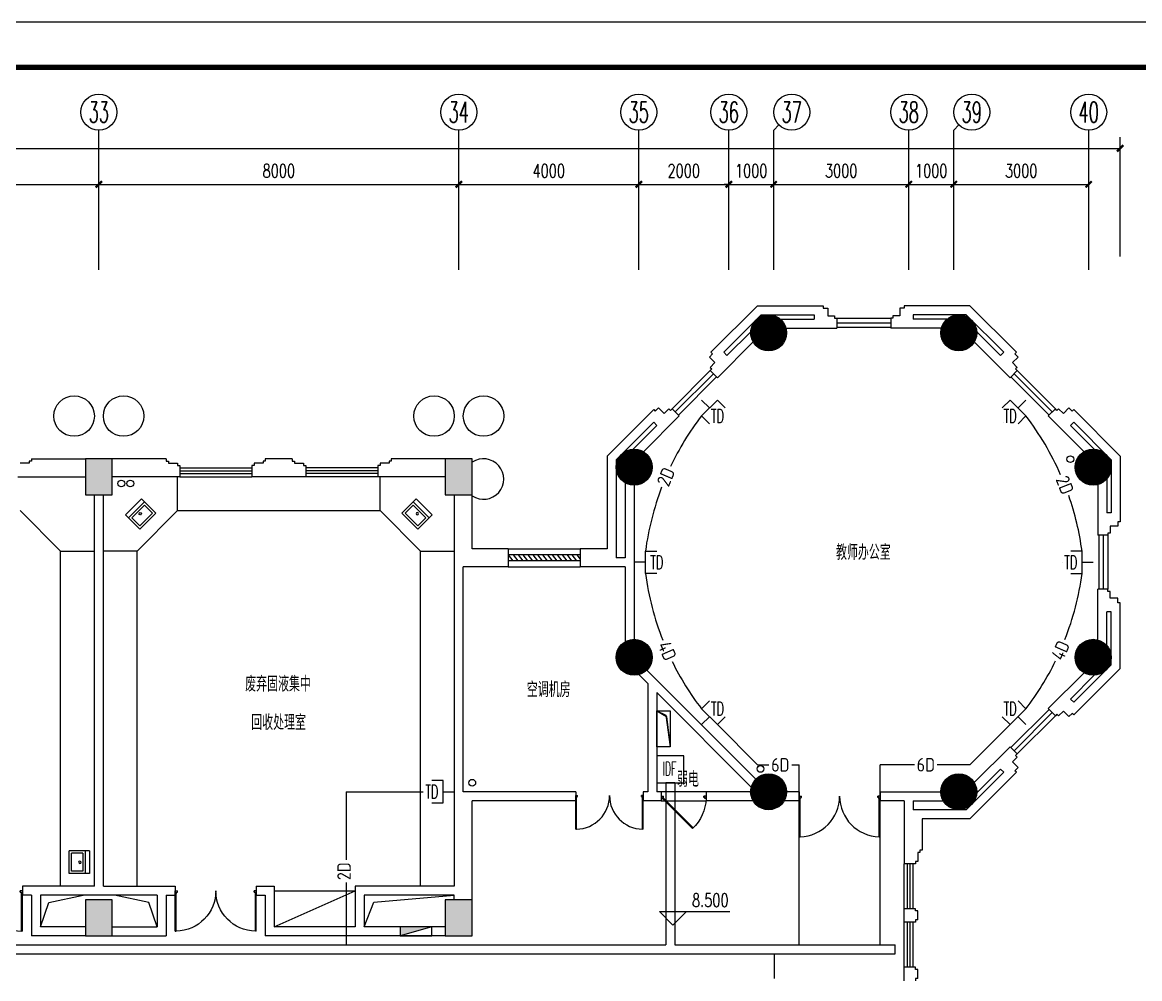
# Model space of a CAD drawing. Extents: x 190999 to 834799, y -200814 to 215286.
# Drawn here: x 618085 to 642918, y 50533 to 71786 of the extents above; entities that cross this region are included whole.
import ezdxf
from ezdxf.enums import TextEntityAlignment as Align

# ---------------------------------------------------------------- set-up
doc = ezdxf.new("R2010")
doc.units = 0
doc.header["$LTSCALE"] = 1000
doc.header["$MEASUREMENT"] = 0
for name, color, linetype in [('00-EQUIP', 3, 'Continuous'), ('00-SIG_TEXT', 7, 'Continuous'), ('00-WIRE-4', 6, 'Continuous'), ('A-墙线', 2, 'Continuous'), ('A-外包装修', 250, 'Continuous'), ('A-外窗', 145, 'Continuous'), ('A-家具', 250, 'Continuous'), ('A-门', 167, 'Continuous'), ('AXIS', 3, 'Continuous'), ('AXIS_TEXT', 7, 'Continuous'), ('COLUMN', 2, 'Continuous'), ('DIM_ELEV', 3, 'Continuous'), ('EQUIP_消火栓', 6, 'Continuous'), ('PUB_HATCH', 250, 'Continuous'), ('PUB_TEXT', 7, 'Continuous'), ('WALL', 4, 'Continuous'), ('WINDOW', 7, 'Continuous'), ('图框', 189, 'Continuous'), ('房间名称', 7, 'Continuous'), ('桥架', 1, 'Continuous'), ('洞口线', 177, 'Continuous'), ('电井开洞', 6, 'Continuous'), ('雨水管', 3, 'Continuous')]:
    doc.layers.add(name, color=color, linetype=linetype)
doc.styles.add('-GBCBIGGBENOR', font='GBENOR.shx', dxfattribs={"bigfont": 'GBCBIG.shx'})
doc.styles.add('_COMPLEX', font='COMPLEX.shx', dxfattribs={"width": 0.5})
doc.styles.add('_TCH_AXIS', font='COMPLEX', dxfattribs={"bigfont": 'GBCBIG'})
doc.styles.add('_TCH_DIM', font='SIMPLEX', dxfattribs={"bigfont": 'GBCBIG'})
doc.styles.add('COMPLEX', font='COMPLEX')
doc.styles.add('DIM_FONT', font='SIMPLEX', dxfattribs={"width": 0.7, "bigfont": 'GBCBIG'})
doc.styles.get("Standard").update_dxf_attribs({"font": 'simhei.ttf'})
doc.styles.add('zz-1', font='arial.ttf', dxfattribs={"width": 0.8})
doc.dimstyles.new('DIMN', dxfattribs={"dimtxt": 300, "dimasz": 100, "dimexe": 250, "dimexo": 300, "dimgap": 150, "dimtad": 1, "dimdec": 0, "dimzin": 0, "dimdsep": 46, "dimtxsty": 'DIM_FONT', "dimblk": 'ARCHTICK', "dimcen": 0.09, "dimclrt": 7, "dimazin": 2, "dimtfac": 1, "dimtdec": 0, "dimtix": 1, "dimtmove": 2, "dimatfit": 3, "dimfxl": 0, "dimtolj": 1, "dimtzin": 0, "dimarcsym": 0})

# ---------------------------------------------------------------- blocks, each defined once
blk = doc.blocks.new('TJAD_TK_A0')
at = {"layer": '图框'}
blk.add_line((2162, 399.3), (973, 399.3), dxfattribs=at)
at = {"layer": '图框', "const_width": 1.2}
blk.add_lwpolyline([(2152, -431.7), (2152, 389.3), (998, 389.3), (998, -431.7)], close=True, dxfattribs=at)
blk = doc.blocks.new('m1800')
at = {"layer": 'A-墙线'}
for p, q in [((-900, -100), (-900, 100)), ((900, -100), (900, 100))]:
    blk.add_line(p, q, dxfattribs=at)
at = {"layer": 'A-门'}
for p, q in [((-900, 900), (-900, 0)), ((-900, 900), (-880, 900)), ((-880, 900), (-880, 50)), ((880, 900), (880, 50)), ((900, 900), (880, 900)), ((900, 900), (900, 0)), ((-900, 50), (-870, 50)), ((-900, 0), (-850, 0)), ((-870, 50), (-870, 30)), ((-870, 30), (-850, 30)), ((-850, 30), (-850, 0)), ((850, 30), (850, 0)), ((870, 30), (850, 30)), ((900, 0), (850, 0)), ((870, 50), (870, 30)), ((900, 50), (870, 50))]:
    blk.add_line(p, q, dxfattribs=at)
for centre, start, end in [((-900, 0), 0, 88.7267), ((900, 0), 91.2733, 180)]:
    blk.add_arc(centre, 900, start, end, dxfattribs=at)
blk = doc.blocks.new('$TwtSys$00000434')
for p, q in [((-0.5, 0.5), (-0.5, -0.5)), ((-0.5, -0.5), (0.5, 0.5)), ((0.5, 0.5), (-0.5, 0.5)), ((0.5, -0.5), (0.5, 0.5)), ((-0.5, -0.5), (0.5, -0.5))]:
    blk.add_line(p, q)
blk.add_solid([(0.5, -0.5), (0.5, 0.5), (-0.5, -0.5)])
blk = doc.blocks.new('bfm01')
at = {"layer": 'A-墙线'}
for p, q in [((-200, 0), (0, 0)), ((-200, -1000), (0, -1000))]:
    blk.add_line(p, q, dxfattribs=at)
at = {"layer": 'A-门'}
for p, q in [((-200, -1000), (-200, 0)), ((-100, 0), (-100, -50)), ((-70, -50), (-100, -50)), ((-50, -30), (-70, -30)), ((-70, -30), (-70, -50)), ((-64, -44), (-50, -30)), ((-64, -44), (603, -711)), ((-50, 0), (-50, -30)), ((-50, -30), (617, -697)), ((0, 0), (0, -1000)), ((-70, -950), (-100, -950)), ((-100, -1000), (-100, -950)), ((-70, -970), (-70, -950)), ((-50, -970), (-70, -970)), ((-50, -1000), (-50, -970)), ((-50, -1000), (-100, -1000))]:
    blk.add_line(p, q, dxfattribs=at)
blk.add_arc((-100, 0), 1000, 272.866, 315.8103, dxfattribs=at)
blk = doc.blocks.new('$WINLIB2D$00000039')
at = {"color": 0}
for p, q in [((0.5, 0.5), (-0.5, 0.5)), ((-0.5, 0.167), (0.5, 0.167)), ((-0.384, -0.167), (-0.448, 0.167)), ((-0.316, -0.167), (-0.38, 0.167)), ((-0.248, -0.167), (-0.312, 0.167)), ((-0.18, -0.167), (-0.244, 0.167)), ((-0.112, -0.167), (-0.176, 0.167)), ((-0.044, -0.167), (-0.108, 0.167)), ((0.024, -0.167), (-0.04, 0.167)), ((0.092, -0.167), (0.028, 0.167)), ((0.16, -0.167), (0.096, 0.167)), ((0.228, -0.167), (0.164, 0.167)), ((0.296, -0.167), (0.232, 0.167)), ((0.364, -0.167), (0.3, 0.167)), ((0.432, -0.167), (0.368, 0.167)), ((0.5, -0.167), (0.436, 0.167)), ((-0.452, -0.167), (-0.5, 0.084)), ((-0.5, -0.167), (0.5, -0.167)), ((0.5, -0.5), (-0.5, -0.5))]:
    blk.add_line(p, q, dxfattribs=at)
blk = doc.blocks.new('_ArchTick')
at = {"const_width": 0.5}
blk.add_lwpolyline([(-0.7, -0.7), (0.7, 0.7)], dxfattribs=at)
blk = doc.blocks.new('*D1125')
at = {"layer": 'AXIS', "color": 0, "lineweight": -2}
for p, q in [((638785, 66586), (638785, 68436)), ((641785, 66586), (641785, 68436)), ((638785, 68186), (641785, 68186))]:
    blk.add_line(p, q, dxfattribs=at)
at = {"layer": 'Defpoints', "color": 0}
for p in [(641785, 68186), (638785, 66286), (641785, 66286)]:
    blk.add_point(p, dxfattribs=at)
at = {"layer": 'AXIS', "color": 0, "lineweight": -2, "xscale": 100, "yscale": 100, "zscale": 100, "rotation": 180}
blk.add_blockref('_ArchTick', (638785, 68186), dxfattribs=at)
at = {"layer": 'AXIS', "color": 0, "lineweight": -2, "xscale": 100, "yscale": 100, "zscale": 100}
blk.add_blockref('_ArchTick', (641785, 68186), dxfattribs=at)
at = {"layer": 'AXIS', "color": 7, "insert": (640285, 68486), "char_height": 300, "attachment_point": 5, "style": 'DIM_FONT'}
blk.add_mtext('\\A1;3000', dxfattribs=at)
blk = doc.blocks.new('*D1126')
at = {"layer": 'AXIS', "color": 0, "lineweight": -2}
for p, q in [((637785, 66586), (637785, 68436)), ((638785, 66586), (638785, 68436)), ((637785, 68186), (638785, 68186))]:
    blk.add_line(p, q, dxfattribs=at)
at = {"layer": 'Defpoints', "color": 0}
for p in [(638785, 68186), (637785, 66286), (638785, 66286)]:
    blk.add_point(p, dxfattribs=at)
at = {"layer": 'AXIS', "color": 0, "lineweight": -2, "xscale": 100, "yscale": 100, "zscale": 100, "rotation": 180}
blk.add_blockref('_ArchTick', (637785, 68186), dxfattribs=at)
at = {"layer": 'AXIS', "color": 0, "lineweight": -2, "xscale": 100, "yscale": 100, "zscale": 100}
blk.add_blockref('_ArchTick', (638785, 68186), dxfattribs=at)
at = {"layer": 'AXIS', "color": 7, "insert": (638285, 68486), "char_height": 300, "attachment_point": 5, "style": 'DIM_FONT'}
blk.add_mtext('\\A1;1000', dxfattribs=at)
blk = doc.blocks.new('*D1127')
at = {"layer": 'AXIS', "color": 0, "lineweight": -2}
for p, q in [((634784, 66586), (634784, 68436)), ((637785, 66586), (637785, 68436)), ((634784, 68186), (637785, 68186))]:
    blk.add_line(p, q, dxfattribs=at)
at = {"layer": 'Defpoints', "color": 0}
for p in [(637785, 68186), (634784, 66286), (637785, 66286)]:
    blk.add_point(p, dxfattribs=at)
at = {"layer": 'AXIS', "color": 0, "lineweight": -2, "xscale": 100, "yscale": 100, "zscale": 100, "rotation": 180}
blk.add_blockref('_ArchTick', (634784, 68186), dxfattribs=at)
at = {"layer": 'AXIS', "color": 0, "lineweight": -2, "xscale": 100, "yscale": 100, "zscale": 100}
blk.add_blockref('_ArchTick', (637785, 68186), dxfattribs=at)
at = {"layer": 'AXIS', "color": 7, "insert": (636284, 68486), "char_height": 300, "attachment_point": 5, "style": 'DIM_FONT'}
blk.add_mtext('\\A1;3000', dxfattribs=at)
blk = doc.blocks.new('*D1128')
at = {"layer": 'AXIS', "color": 0, "lineweight": -2}
for p, q in [((633785, 66586), (633785, 68436)), ((634784, 66586), (634784, 68436)), ((633785, 68186), (633685, 68186)), ((633785, 68186), (634784, 68186)), ((634784, 68186), (634884, 68186))]:
    blk.add_line(p, q, dxfattribs=at)
at = {"layer": 'Defpoints', "color": 0}
for p in [(634784, 68186), (633785, 66286), (634784, 66286)]:
    blk.add_point(p, dxfattribs=at)
at = {"layer": 'AXIS', "color": 0, "lineweight": -2, "xscale": 100, "yscale": 100, "zscale": 100}
blk.add_blockref('_ArchTick', (633785, 68186), dxfattribs=at)
at = {"layer": 'AXIS', "color": 0, "lineweight": -2, "xscale": 100, "yscale": 100, "zscale": 100, "rotation": 180}
blk.add_blockref('_ArchTick', (634784, 68186), dxfattribs=at)
at = {"layer": 'AXIS', "color": 7, "insert": (634284, 68486), "char_height": 300, "attachment_point": 5, "style": 'DIM_FONT'}
blk.add_mtext('\\A1;1000', dxfattribs=at)
blk = doc.blocks.new('*D1129')
at = {"layer": 'AXIS', "color": 0, "lineweight": -2}
for p, q in [((631785, 66586), (631785, 68436)), ((633785, 66586), (633785, 68436)), ((631785, 68186), (633785, 68186))]:
    blk.add_line(p, q, dxfattribs=at)
at = {"layer": 'Defpoints', "color": 0}
for p in [(633785, 68186), (631785, 66286), (633785, 66286)]:
    blk.add_point(p, dxfattribs=at)
at = {"layer": 'AXIS', "color": 0, "lineweight": -2, "xscale": 100, "yscale": 100, "zscale": 100, "rotation": 180}
blk.add_blockref('_ArchTick', (631785, 68186), dxfattribs=at)
at = {"layer": 'AXIS', "color": 0, "lineweight": -2, "xscale": 100, "yscale": 100, "zscale": 100}
blk.add_blockref('_ArchTick', (633785, 68186), dxfattribs=at)
at = {"layer": 'AXIS', "color": 7, "insert": (632785, 68486), "char_height": 300, "attachment_point": 5, "style": 'DIM_FONT'}
blk.add_mtext('\\A1;2000', dxfattribs=at)
blk = doc.blocks.new('*D1130')
at = {"layer": 'AXIS', "color": 0, "lineweight": -2}
for p, q in [((627785, 66586), (627785, 68436)), ((631785, 66586), (631785, 68436)), ((627785, 68186), (631785, 68186))]:
    blk.add_line(p, q, dxfattribs=at)
at = {"layer": 'Defpoints', "color": 0}
for p in [(631785, 68186), (627785, 66286), (631785, 66286)]:
    blk.add_point(p, dxfattribs=at)
at = {"layer": 'AXIS', "color": 0, "lineweight": -2, "xscale": 100, "yscale": 100, "zscale": 100, "rotation": 180}
blk.add_blockref('_ArchTick', (627785, 68186), dxfattribs=at)
at = {"layer": 'AXIS', "color": 0, "lineweight": -2, "xscale": 100, "yscale": 100, "zscale": 100}
blk.add_blockref('_ArchTick', (631785, 68186), dxfattribs=at)
at = {"layer": 'AXIS', "color": 7, "insert": (629785, 68486), "char_height": 300, "attachment_point": 5, "style": 'DIM_FONT'}
blk.add_mtext('\\A1;4000', dxfattribs=at)
blk = doc.blocks.new('*D1131')
at = {"layer": 'AXIS', "color": 0, "lineweight": -2}
for p, q in [((619785, 66586), (619785, 68436)), ((627785, 66586), (627785, 68436)), ((619785, 68186), (627785, 68186))]:
    blk.add_line(p, q, dxfattribs=at)
at = {"layer": 'Defpoints', "color": 0}
for p in [(627785, 68186), (619785, 66286), (627785, 66286)]:
    blk.add_point(p, dxfattribs=at)
at = {"layer": 'AXIS', "color": 0, "lineweight": -2, "xscale": 100, "yscale": 100, "zscale": 100, "rotation": 180}
blk.add_blockref('_ArchTick', (619785, 68186), dxfattribs=at)
at = {"layer": 'AXIS', "color": 0, "lineweight": -2, "xscale": 100, "yscale": 100, "zscale": 100}
blk.add_blockref('_ArchTick', (627785, 68186), dxfattribs=at)
at = {"layer": 'AXIS', "color": 7, "insert": (623785, 68486), "char_height": 300, "attachment_point": 5, "style": 'DIM_FONT'}
blk.add_mtext('\\A1;8000', dxfattribs=at)
blk = doc.blocks.new('*D1132')
at = {"layer": 'AXIS', "color": 0, "lineweight": -2}
for p, q in [((611785, 66586), (611785, 68436)), ((619785, 66586), (619785, 68436)), ((611785, 68186), (619785, 68186))]:
    blk.add_line(p, q, dxfattribs=at)
at = {"layer": 'Defpoints', "color": 0}
for p in [(619785, 68186), (611785, 66286), (619785, 66286)]:
    blk.add_point(p, dxfattribs=at)
at = {"layer": 'AXIS', "color": 0, "lineweight": -2, "xscale": 100, "yscale": 100, "zscale": 100, "rotation": 180}
blk.add_blockref('_ArchTick', (611785, 68186), dxfattribs=at)
at = {"layer": 'AXIS', "color": 0, "lineweight": -2, "xscale": 100, "yscale": 100, "zscale": 100}
blk.add_blockref('_ArchTick', (619785, 68186), dxfattribs=at)
at = {"layer": 'AXIS', "color": 7, "insert": (615785, 68486), "char_height": 300, "attachment_point": 5, "style": 'DIM_FONT'}
blk.add_mtext('\\A1;8000', dxfattribs=at)
blk = doc.blocks.new('*D1140')
at = {"layer": 'AXIS', "color": 0, "lineweight": -2}
for p, q in [((565235, 66586), (565235, 69236)), ((642484, 66586), (642484, 69236)), ((565235, 68986), (642484, 68986))]:
    blk.add_line(p, q, dxfattribs=at)
at = {"layer": 'Defpoints', "color": 0}
for p in [(642484, 68986), (565235, 66286), (642484, 66286)]:
    blk.add_point(p, dxfattribs=at)
at = {"layer": 'AXIS', "color": 0, "lineweight": -2, "xscale": 100, "yscale": 100, "zscale": 100, "rotation": 180}
blk.add_blockref('_ArchTick', (565235, 68986), dxfattribs=at)
at = {"layer": 'AXIS', "color": 0, "lineweight": -2, "xscale": 100, "yscale": 100, "zscale": 100}
blk.add_blockref('_ArchTick', (642484, 68986), dxfattribs=at)
at = {"layer": 'AXIS', "color": 7, "insert": (603859, 69286), "char_height": 300, "attachment_point": 5, "style": 'DIM_FONT'}
blk.add_mtext('\\A1;77250', dxfattribs=at)
blk = doc.blocks.new('_YZH')
blk.add_circle((0, 0), 0.5)
at = {"layer": 'PUB_HATCH', "const_width": 0.5}
blk.add_lwpolyline([(-0.25, 0, 1), (0.25, 0, 1)], format="xyb", close=True, dxfattribs=at)
blk = doc.blocks.new('_AXISO')
blk.add_circle((0, 0), 0.5)
at = {"layer": 'AXIS_TEXT', "style": 'COMPLEX', "width": 1.041667}
blk.add_attdef('A', text='', height=0.56, dxfattribs=at).set_placement((-0.25, -0.28), (0.25, -0.28), align=Align.FIT)
blk = doc.blocks.new('$plan$00001609')
at = {"linetype": 'Continuous'}
for p, q in [((0, -251), (0, 251)), ((0, 251), (450, 251)), ((93, -251), (93, 251)), ((450, 251), (450, -251)), ((146, -199), (146, 199)), ((146, 199), (397, 199)), ((397, 199), (397, -199)), ((146, -199), (397, -199)), ((0, -251), (450, -251))]:
    blk.add_line(p, q, dxfattribs=at)
blk.add_line((238, 2), (238, 0))
blk.add_arc((212, 0), 26, 4.716, 0, dxfattribs=at)
at = {"style": 'zz-1'}
for tag in ['YSIZE', 'XSIZE']:
    blk.add_attdef(tag, (0, 0), '', height=0.5, dxfattribs=at)
blk = doc.blocks.new('_LINKPT1')
at = {"color": 0}
blk.add_line((0, 0), (0, 0), dxfattribs=at)
blk = doc.blocks.new('IO37IMB6')
for p, q in [((-0.5, 0.499), (-0.5, 0.999)), ((0.5, 0.999), (0.5, 0.499)), ((0.5, 0.499), (-0.5, 0.499)), ((0, 0.5), (0, 0))]:
    blk.add_line(p, q)
at = {"xscale": 0.002, "yscale": 0.002, "zscale": 0.002}
for p in [(0, 1.384), (-0.5, 0.499), (0.5, 0.499), (0, 0)]:
    blk.add_blockref('_LINKPT1', p, dxfattribs=at)
at = {"style": '_COMPLEX', "width": 0.6, "flags": 8}
blk.add_attdef('$TEXT$', text='', height=0.6, dxfattribs=at).set_placement((0, 1), align=Align.MIDDLE_CENTER)
at = {"flags": 9}
blk.add_attdef('A', (0, 0), '', height=0.00002, dxfattribs=at)
blk = doc.blocks.new('A$C6FA94C0C')
at = {"layer": '00-EQUIP', "color": 1}
for p, q in [((300, 800), (80, 672)), ((80, 672), (0, 0))]:
    blk.add_line(p, q, dxfattribs=at)
blk.add_lwpolyline([(0, 0), (300, 0), (300, 800), (0, 800)], close=True, dxfattribs=at)

msp = doc.modelspace()

# ---------------------------------------------------------------- hatches: boundary and pattern name
at = {"layer": 'PUB_HATCH'}
for points in [[(619484.6, 61286.5), (620084.6, 61286.5), (620084.6, 62086.5), (619484.6, 62086.5)], [(627484.6, 61286.5), (628084.6, 61286.5), (628084.6, 62086.5), (627484.6, 62086.5)], [(619484.6, 51486.5), (620084.6, 51486.5), (620084.6, 52286.5), (619484.6, 52286.5)], [(627484.6, 51486.5), (628084.6, 51486.5), (628084.6, 52286.5), (627484.6, 52286.5)]]:
    msp.add_hatch(color=256, dxfattribs=at).paths.add_polyline_path(points)

# ---------------------------------------------------------------- linework, layer by layer
at = {"layer": '00-EQUIP'}
msp.add_lwpolyline([(632784.6, 55486.4), (632184.6, 55486.4), (632184.6, 54886.4), (632784.6, 54886.4)], close=True, dxfattribs=at)
at = {"layer": '00-WIRE-4'}
for p, q in [((634425.3, 55283.8), (633531.5, 56177.5)), ((639146.7, 55286.5), (640037.6, 56177.5)), ((634425.3, 55283.8), (634677.4, 55283.8)), ((635186.6, 55283.8), (635349, 55283.8)), ((635349, 51286.5), (635349, 55283.8)), ((637149, 51286.5), (637149, 55286.5)), ((637911, 55286.5), (637149, 55286.5)), ((639146.7, 55286.5), (638420.2, 55286.5)), ((625284.6, 54686.5), (625284.6, 53170.6)), ((625284.6, 54686.5), (626992.7, 54686.5)), ((625284.6, 52670), (625284.6, 51286.5)), ((634803.6, 50532.5), (634803.6, 51086.5))]:
    msp.add_line(p, q, dxfattribs=at)
for centre, start, end in [((638213, 59192.6), 142.61919, 154.56664), ((635356.2, 59192.6), 23.63982, 37.38081), ((638213, 59192.6), 159.09077, 172.35795), ((635356.2, 59192.6), 7.64205, 19.11569), ((638213, 60377.9), 187.64205, 201.49265), ((635356.2, 60377.9), 338.62448, 352.35795), ((638213, 60377.9), 206.18517, 217.38081), ((635356.2, 60377.9), 322.61919, 333.93196)]:
    msp.add_arc(centre, 6336.4, start, end, dxfattribs=at)
at = {"layer": 'A-墙线'}
for p, q in [((634423.3, 65486.5), (633390.2, 64453.4)), ((634423.3, 65486.5), (635884.4, 65486.5)), ((635884.4, 65486.5), (635884.4, 65436.5)), ((635884.4, 65436.5), (635984.4, 65436.5)), ((635984.4, 65436.5), (635984.4, 65261.5)), ((637684.4, 65436.5), (637584.4, 65436.5)), ((637584.4, 65436.5), (637584.4, 65261.5)), ((639145.4, 65486.5), (637684.4, 65486.5)), ((637684.4, 65486.5), (637684.4, 65436.5)), ((639145.4, 65486.5), (640178.5, 64453.4)), ((634506.2, 65286.5), (633673.1, 64453.4)), ((634506.2, 65286.5), (635684.4, 65286.5)), ((634936.4, 65186.5), (635684.4, 65186.5)), ((635684.4, 65286.5), (635684.4, 65186.5)), ((635984.4, 65261.5), (636134.4, 65261.5)), ((636134.4, 65261.5), (636134.4, 65211.5)), ((636134.4, 65211.5), (636184.4, 65211.5)), ((636184.4, 65211.5), (636184.4, 64986.5)), ((637434.4, 65211.5), (637384.4, 65211.5)), ((637384.4, 65211.5), (637384.4, 64986.5)), ((637584.4, 65261.5), (637434.4, 65261.5)), ((637434.4, 65261.5), (637434.4, 65211.5)), ((639062.5, 65286.5), (637884.4, 65286.5)), ((637884.4, 65286.5), (637884.4, 65186.5)), ((638632.3, 65186.5), (637884.4, 65186.5)), ((639062.5, 65286.5), (639895.6, 64453.4)), ((634272.7, 64911.5), (633743.8, 64382.7)), ((635059.2, 64986.5), (636184.4, 64986.5)), ((638509.5, 64986.5), (637384.4, 64986.5)), ((639296.1, 64911.5), (639824.9, 64382.7)), ((634327.3, 64683.3), (633531.7, 63887.7)), ((639241.4, 64683.3), (640037, 63887.7)), ((633425.6, 64418), (633354.9, 64347.3)), ((633354.9, 64347.3), (633478.6, 64223.6)), ((633390.2, 64453.4), (633425.6, 64418)), ((633673.1, 64453.4), (633743.8, 64382.7)), ((639895.6, 64453.4), (639824.9, 64382.7)), ((640213.8, 64347.3), (640090.1, 64223.6)), ((640178.5, 64453.4), (640143.1, 64418)), ((640143.1, 64418), (640213.8, 64347.3)), ((633478.6, 64223.6), (633372.6, 64117.5)), ((633372.6, 64117.5), (633407.9, 64082.2)), ((633407.9, 64082.2), (633372.6, 64046.8)), ((640090.1, 64223.6), (640196.1, 64117.5)), ((640196.1, 64117.5), (640160.8, 64082.2)), ((640160.8, 64082.2), (640196.1, 64046.8)), ((633372.6, 64046.8), (633531.7, 63887.7)), ((640196.1, 64046.8), (640037, 63887.7)), ((631084.4, 62147.5), (632117.5, 63180.6)), ((632117.5, 63180.6), (632152.8, 63145.2)), ((632152.8, 63145.2), (632223.5, 63215.9)), ((632223.5, 63215.9), (632347.3, 63092.2)), ((632347.3, 63092.2), (632453.3, 63198.3)), ((632453.3, 63198.3), (632488.7, 63162.9)), ((632488.7, 63162.9), (632524, 63198.3)), ((632524, 63198.3), (632683.1, 63039.2)), ((641044.7, 63198.3), (640885.6, 63039.2)), ((641080, 63162.9), (641044.7, 63198.3)), ((641115.4, 63198.3), (641080, 63162.9)), ((641221.5, 63092.2), (641115.4, 63198.3)), ((641345.2, 63215.9), (641221.5, 63092.2)), ((641415.9, 63145.2), (641345.2, 63215.9)), ((641451.3, 63180.6), (641415.9, 63145.2)), ((642484.4, 62147.5), (641451.3, 63180.6)), ((631284.4, 62064.7), (632117.5, 62897.8)), ((631887.5, 62243.5), (632683.1, 63039.2)), ((632117.5, 62897.8), (632188.2, 62827)), ((641681.2, 62243.5), (640885.6, 63039.2)), ((641451.3, 62897.8), (641380.6, 62827)), ((642284.4, 62064.7), (641451.3, 62897.8)), ((631659.3, 62298.2), (632188.2, 62827)), ((641909.4, 62298.2), (641380.6, 62827)), ((618284.6, 62086.5), (619484.6, 62086.5)), ((618284.6, 62086.5), (618284.6, 62036.5)), ((621284.6, 62086.5), (620084.6, 62086.5)), ((621284.6, 62086.5), (621284.6, 62036.5)), ((624084.6, 62086.5), (623484.6, 62086.5)), ((623484.6, 62086.5), (623484.6, 62036.5)), ((624084.6, 62086.5), (624084.6, 62036.5)), ((627484.6, 62086.5), (626284.6, 62086.5)), ((626284.6, 62086.5), (626284.6, 62036.5)), ((631084.4, 62147.5), (631084.4, 60086.5)), ((642484.4, 62147.5), (642484.4, 60686.5)), ((618234.6, 61986.5), (618034.6, 61986.5)), ((618234.6, 62036.5), (618234.6, 61986.5)), ((618284.6, 62036.5), (618234.6, 62036.5)), ((621284.6, 62036.5), (621334.6, 62036.5)), ((621334.6, 62036.5), (621334.6, 61986.5)), ((621334.6, 61986.5), (621534.6, 61986.5)), ((621534.6, 61986.5), (621534.6, 61936.5)), ((621534.6, 61936.5), (621584.6, 61936.5)), ((621584.6, 61936.5), (621584.6, 61686.5)), ((623234.6, 61936.5), (623184.6, 61936.5)), ((623184.6, 61936.5), (623184.6, 61686.5)), ((623234.6, 61986.5), (623234.6, 61936.5)), ((623434.6, 61986.5), (623234.6, 61986.5)), ((623434.6, 62036.5), (623434.6, 61986.5)), ((623484.6, 62036.5), (623434.6, 62036.5)), ((624084.6, 62036.5), (624134.6, 62036.5)), ((624134.6, 62036.5), (624134.6, 61986.5)), ((624134.6, 61986.5), (624334.6, 61986.5)), ((624334.6, 61986.5), (624334.6, 61936.5)), ((624334.6, 61936.5), (624384.6, 61936.5)), ((624384.6, 61936.5), (624384.6, 61686.5)), ((626034.6, 61936.5), (625984.6, 61936.5)), ((625984.6, 61936.5), (625984.6, 61686.5)), ((626034.6, 61986.5), (626034.6, 61936.5)), ((626234.6, 61986.5), (626034.6, 61986.5)), ((626234.6, 62036.5), (626234.6, 61986.5)), ((626284.6, 62036.5), (626234.6, 62036.5)), ((631284.4, 62064.7), (631284.4, 59886.5)), ((642284.4, 62064.7), (642284.4, 60886.5)), ((617984.6, 61686.5), (619484.6, 61686.5)), ((621584.6, 61686.5), (620084.6, 61686.5)), ((624384.6, 61686.5), (623184.6, 61686.5)), ((627484.6, 61686.5), (625984.6, 61686.5)), ((642184.4, 61634.4), (642184.4, 60886.5)), ((631484.4, 61552.6), (631484.4, 59886.5)), ((631684.4, 61499), (631684.4, 58074)), ((641984.4, 61511.7), (641984.4, 60386.5)), ((619684.6, 52586.5), (619684.6, 61286.5)), ((619884.6, 52586.5), (619884.6, 61286.5)), ((628084.6, 60086.5), (628084.6, 61286.5)), ((642284.4, 60886.5), (642184.4, 60886.5)), ((642484.4, 60686.5), (642434.4, 60686.5)), ((642434.4, 60686.5), (642434.4, 60586.5)), ((642209.4, 60386.5), (641984.4, 60386.5)), ((642259.4, 60436.5), (642209.4, 60436.5)), ((642209.4, 60436.5), (642209.4, 60386.5)), ((642434.4, 60586.5), (642259.4, 60586.5)), ((642259.4, 60586.5), (642259.4, 60436.5)), ((631484.4, 59886.5), (631284.4, 59886.5)), ((627884.6, 54686.5), (627884.6, 59686.5)), ((631484.4, 59686.5), (631484.4, 58020.4)), ((641984.4, 58061.3), (641984.4, 59186.5)), ((642209.4, 59186.5), (641984.4, 59186.5)), ((642209.4, 59136.5), (642209.4, 59186.5)), ((642259.4, 59136.5), (642209.4, 59136.5)), ((642259.4, 58986.5), (642259.4, 59136.5)), ((642434.4, 58986.5), (642259.4, 58986.5)), ((642434.4, 58886.5), (642434.4, 58986.5)), ((642484.4, 58886.5), (642434.4, 58886.5)), ((642484.4, 57425.5), (642484.4, 58886.5)), ((642184.4, 57938.6), (642184.4, 58686.5)), ((642284.4, 58686.5), (642184.4, 58686.5)), ((642284.4, 57508.3), (642284.4, 58686.5)), ((634389.2, 54969.4), (631966.8, 57391.7)), ((642284.4, 57508.3), (641451.3, 56675.2)), ((642484.4, 57425.5), (641451.3, 56392.4)), ((631984.6, 57091.2), (631784.6, 57291.2)), ((641681.2, 57329.4), (640885.6, 56533.8)), ((641909.4, 57274.8), (641380.6, 56745.9)), ((631984.6, 57091.2), (631984.6, 54686.5)), ((634285.6, 54790.1), (632184.6, 56891.2)), ((632184.6, 56891.2), (632184.6, 54686.5)), ((641451.3, 56675.2), (641380.6, 56745.9)), ((641044.7, 56374.7), (640885.6, 56533.8)), ((641080, 56410), (641044.7, 56374.7)), ((641115.4, 56374.7), (641080, 56410)), ((641221.5, 56480.8), (641115.4, 56374.7)), ((641345.2, 56357), (641221.5, 56480.8)), ((641415.9, 56427.7), (641345.2, 56357)), ((641451.3, 56392.4), (641415.9, 56427.7)), ((639241.4, 54889.6), (640037, 55685.3)), ((640196.1, 55526.2), (640037, 55685.3)), ((640090.1, 55349.4), (640196.1, 55455.5)), ((640160.8, 55490.8), (640196.1, 55526.2)), ((640196.1, 55455.5), (640160.8, 55490.8)), ((639296.1, 54661.4), (639824.9, 55190.3)), ((639895.6, 55119.6), (639824.9, 55190.3)), ((640213.8, 55225.6), (640090.1, 55349.4)), ((640143.1, 55154.9), (640213.8, 55225.6)), ((640178.5, 55119.6), (640143.1, 55154.9)), ((639062.5, 54286.5), (639895.6, 55119.6)), ((639145.4, 54086.5), (640178.5, 55119.6)), ((630384.6, 54686.5), (627884.6, 54686.5)), ((630384.6, 54686.5), (630384.6, 54486.5)), ((631984.6, 54686.5), (631884.6, 54686.5)), ((631884.6, 54686.5), (631884.6, 54486.5)), ((632284.6, 54686.5), (632184.6, 54686.5)), ((632284.6, 54686.5), (632284.6, 54486.5)), ((634272, 54686.5), (633284.6, 54686.5)), ((633284.6, 54686.5), (633284.6, 54486.5)), ((635349, 54686.5), (635072, 54686.5)), ((637149, 54686.5), (638497.1, 54686.5)), ((637149, 54686.5), (637149, 54486.5)), ((628084.6, 52286.5), (628084.6, 54486.5)), ((630384.6, 54486.5), (628084.6, 54486.5)), ((632284.6, 54486.5), (631884.6, 54486.5)), ((634325.6, 54486.5), (633284.6, 54486.5)), ((635349, 54486.5), (635018.4, 54486.5)), ((637684.6, 54486.5), (637149, 54486.5)), ((637684.6, 54486.5), (637684.6, 53086.5)), ((637884.6, 54486.5), (638550.4, 54486.5)), ((637884.6, 54486.5), (637884.6, 54286.5)), ((639062.5, 54286.5), (637884.6, 54286.5)), ((638084.6, 54086.5), (638084.6, 53386.5)), ((639145.4, 54086.5), (638084.6, 54086.5)), ((638034.6, 53336.5), (637984.6, 53336.5)), ((637984.6, 53336.5), (637984.6, 53136.5)), ((638084.6, 53386.5), (638034.6, 53386.5)), ((638034.6, 53386.5), (638034.6, 53336.5)), ((637934.6, 53086.5), (637684.6, 53086.5)), ((637934.6, 53136.5), (637934.6, 53086.5)), ((637984.6, 53136.5), (637934.6, 53136.5)), ((619684.6, 52586.5), (618084.6, 52586.5)), ((619884.6, 52586.5), (621484.6, 52586.5)), ((623284.6, 52586.5), (623684.6, 52586.5)), ((623684.6, 52586.5), (623684.6, 51686.5)), ((618284.6, 52386.5), (618084.6, 52386.5)), ((618284.6, 52386.5), (618284.6, 51486.5)), ((621084.6, 52386.5), (618484.6, 52386.5)), ((618484.6, 52386.5), (618484.6, 51686.5)), ((621084.6, 52386.5), (621084.6, 51686.5)), ((621284.6, 52386.5), (621484.6, 52386.5)), ((621284.6, 52386.5), (621284.6, 51486.5)), ((623284.6, 52386.5), (623484.6, 52386.5)), ((623484.6, 52386.5), (623484.6, 51486.5)), ((627684.6, 52286.5), (627684.6, 52386.5)), ((637684.6, 51786.5), (637684.6, 52086.5)), ((637934.6, 52086.5), (637684.6, 52086.5)), ((637934.6, 52036.5), (637934.6, 52086.5)), ((637984.6, 52036.5), (637934.6, 52036.5)), ((637984.6, 51836.5), (637984.6, 52036.5)), ((619484.6, 51686.5), (618484.6, 51686.5)), ((620084.6, 51686.5), (621084.6, 51686.5)), ((625484.6, 51686.5), (623684.6, 51686.5)), ((627484.6, 51686.5), (625684.6, 51686.5)), ((637934.6, 51786.5), (637684.6, 51786.5)), ((637934.6, 51836.5), (637934.6, 51786.5)), ((637984.6, 51836.5), (637934.6, 51836.5)), ((619484.6, 51486.5), (618284.6, 51486.5)), ((620084.6, 51486.5), (621284.6, 51486.5)), ((627484.6, 51486.5), (623484.6, 51486.5)), ((637684.6, 50486.5), (637684.6, 50786.5)), ((637934.6, 50786.5), (637684.6, 50786.5)), ((637934.6, 50736.5), (637934.6, 50786.5)), ((637984.6, 50736.5), (637934.6, 50736.5)), ((637984.6, 50536.5), (637984.6, 50736.5)), ((637934.6, 50536.5), (637934.6, 50486.5)), ((637984.6, 50536.5), (637934.6, 50536.5))]:
    msp.add_line(p, q, dxfattribs=at)
for points in [[(627684.6, 61286.5), (627684.6, 52586.5), (625484.6, 52586.5), (625484.6, 51686.5)], [(627684.6, 52386.5), (625684.6, 52386.5), (625684.6, 51686.5)]]:
    msp.add_lwpolyline(points, dxfattribs=at)
at = {"layer": 'A-外包装修'}
for centre in [(619234.6, 63036.5), (620334.6, 63036.5), (627234.6, 63036.5), (628334.6, 63036.5)]:
    msp.add_circle(centre, 450, dxfattribs=at)
msp.add_arc((628334.6, 61636.5), 450, 236.25101, 123.74899, dxfattribs=at)
at = {"layer": 'A-外窗'}
for p, q in [((636184.4, 65211.5), (637384.4, 65211.5)), ((636184.4, 65111.5), (637384.4, 65111.5)), ((636184.4, 65011.5), (637384.4, 65011.5)), ((632524, 63198.3), (633372.6, 64046.8)), ((632594.7, 63127.6), (633443.3, 63976.1)), ((632665.5, 63056.9), (633514, 63905.4)), ((640903.3, 63056.9), (640054.7, 63905.4)), ((640974, 63127.6), (640125.4, 63976.1)), ((641044.7, 63198.3), (640196.1, 64046.8)), ((621584.6, 61886.5), (623184.6, 61886.5)), ((625984.6, 61886.5), (624384.6, 61886.5)), ((621584.6, 61816.5), (623184.6, 61816.5)), ((621584.6, 61756.5), (623184.6, 61756.5)), ((621584.6, 61686.5), (623184.6, 61686.5)), ((625984.6, 61816.5), (624384.6, 61816.5)), ((625984.6, 61756.5), (624384.6, 61756.5)), ((625984.6, 61686.5), (624384.6, 61686.5)), ((642009.4, 60386.5), (642009.4, 59186.5)), ((642109.4, 60386.5), (642109.4, 59186.5)), ((642209.4, 60386.5), (642209.4, 59186.5)), ((640903.3, 56516.1), (640054.7, 55667.6)), ((640974, 56445.4), (640125.4, 55596.9)), ((641044.7, 56374.7), (640196.1, 55526.2)), ((637684.6, 52086.5), (637684.6, 53086.5)), ((637754.6, 52086.5), (637754.6, 53086.5)), ((637814.6, 52086.5), (637814.6, 53086.5)), ((637884.6, 52086.5), (637884.6, 53086.5)), ((637684.6, 50786.5), (637684.6, 51786.5)), ((637754.6, 50786.5), (637754.6, 51786.5)), ((637814.6, 50786.5), (637814.6, 51786.5)), ((637884.6, 50786.5), (637884.6, 51786.5))]:
    msp.add_line(p, q, dxfattribs=at)
at = {"layer": 'A-家具'}
for p, q in [((621534.6, 60936.5), (621534.6, 61686.5)), ((626034.6, 60936.5), (626034.6, 61686.5)), ((618034.6, 60936.5), (618934.6, 60036.5)), ((621534.6, 60936.5), (620634.6, 60036.5)), ((621534.6, 60936.5), (626034.6, 60936.5)), ((626034.6, 60936.5), (626934.6, 60036.5)), ((618934.6, 52586.5), (618934.6, 60036.5)), ((618934.6, 60036.5), (619684.6, 60036.5)), ((620634.6, 60036.5), (619884.6, 60036.5)), ((620634.6, 52586.5), (620634.6, 60036.5)), ((626934.6, 52586.5), (626934.6, 60036.5)), ((626934.6, 60036.5), (627684.6, 60036.5)), ((623684.6, 52486.5), (625484.6, 52486.5)), ((623684.6, 51686.5), (625484.6, 52486.5))]:
    msp.add_line(p, q, dxfattribs=at)
at = {"layer": 'AXIS'}
for p, q in [((619784.6, 66286.5), (619784.6, 69390.2)), ((627784.6, 66286.5), (627784.6, 69390.2)), ((631784.6, 66286.5), (631784.6, 69390.2)), ((633784.6, 66286.5), (633784.6, 69390.2)), ((634901.3, 69507.3), (634784.1, 69390.2)), ((634784.1, 66286.5), (634784.1, 69390.2)), ((637784.6, 66286.5), (637784.6, 69390.2)), ((638902.2, 69507.3), (638785, 69390.2)), ((638785, 66286.5), (638785, 69390.2)), ((641784.6, 66286.5), (641784.6, 69390.2))]:
    msp.add_line(p, q, dxfattribs=at)
at = {"layer": 'COLUMN'}
for p, q in [((620084.6, 62086.5), (619484.6, 62086.5)), ((619484.6, 62086.5), (619484.6, 61286.5)), ((620084.6, 61286.5), (620084.6, 62086.5)), ((628084.6, 62086.5), (627484.6, 62086.5)), ((627484.6, 62086.5), (627484.6, 61286.5)), ((628084.6, 61286.5), (628084.6, 62086.5)), ((619484.6, 61286.5), (620084.6, 61286.5)), ((627484.6, 61286.5), (628084.6, 61286.5)), ((620084.6, 52286.5), (619484.6, 52286.5)), ((619484.6, 52286.5), (619484.6, 51486.5)), ((620084.6, 51486.5), (620084.6, 52286.5)), ((628084.6, 52286.5), (627484.6, 52286.5)), ((627484.6, 52286.5), (627484.6, 51486.5)), ((628084.6, 51486.5), (628084.6, 52286.5)), ((619484.6, 51486.5), (620084.6, 51486.5)), ((627484.6, 51486.5), (628084.6, 51486.5))]:
    msp.add_line(p, q, dxfattribs=at)
at = {"layer": 'DIM_ELEV'}
for p, q in [((632545.6, 51722.4), (632245.6, 52022.4)), ((632245.6, 52022.4), (633810.6, 52022.4)), ((632545.6, 51722.4), (632845.6, 52022.4))]:
    msp.add_line(p, q, dxfattribs=at)
at = {"layer": 'WALL'}
for p, q in [((628884.6, 60086.5), (628084.6, 60086.5)), ((628884.6, 60086.5), (628884.6, 59686.5)), ((631084.4, 60086.5), (630484.6, 60086.5)), ((630484.6, 60086.5), (630484.6, 59686.5)), ((628884.6, 59686.5), (627884.6, 59686.5)), ((631484.4, 59686.5), (630484.6, 59686.5))]:
    msp.add_line(p, q, dxfattribs=at)
at = {"layer": '桥架'}
for p, q in [((632384.6, 54886.5), (632384.6, 51286.5)), ((632584.6, 54886.4), (632384.6, 54886.4)), ((632584.6, 54886.5), (632584.6, 51286.5)), ((564784.6, 51286.5), (632384.6, 51286.5)), ((632584.6, 51286.5), (637484.6, 51286.5)), ((637484.6, 51086.5), (637484.6, 51286.5)), ((564784.6, 51086.5), (637484.6, 51086.5))]:
    msp.add_line(p, q, dxfattribs=at)
at = {"layer": '洞口线', "ltscale": 2}
for points in [[(618484.6, 51686.5), (618676.2, 52225.5), (619434.6, 52386.5)], [(621084.6, 51686.5), (620892.9, 52225.5), (620134.6, 52386.5)], [(625684.6, 51686.5), (625894.8, 52234.2), (627684.6, 52386.5)]]:
    msp.add_lwpolyline(points, dxfattribs=at)
at = {"layer": '电井开洞', "color": 4}
msp.add_lwpolyline([(632184.6, 56486.5), (632484.6, 56486.5), (632484.6, 55686.5), (632184.6, 55686.5)], close=True, dxfattribs=at)
at = {"layer": '电井开洞'}
msp.add_lwpolyline([(632184.6, 56486.5), (632389.9, 56387.9), (632484.6, 55686.5)], dxfattribs=at)
at = {"layer": '雨水管'}
for centre in [(641377.3, 62079.3), (620284.6, 61536.5), (620484.6, 61536.5), (634491.6, 55193.5), (628084.6, 54886.5)]:
    msp.add_circle(centre, 75, dxfattribs=at)

# ---------------------------------------------------------------- block references
at = {"layer": '00-EQUIP'}
ref = msp.add_blockref('IO37IMB6', (633178.3, 63392.7), dxfattribs=dict(at, xscale=499.9999999999999, yscale=500, zscale=500, rotation=225.0000000000001))
ref.add_attrib('$TEXT$', 'TD', dxfattribs={"layer": '0', "height": 300, "style": '_COMPLEX', "width": 0.6, "flags": 8}).set_placement((633531.9, 63039.2), align=Align.MIDDLE_CENTER)
ref = msp.add_blockref('IO37IMB6', (640390.8, 63392.7), dxfattribs=dict(at, xscale=-499.9999999999999, yscale=500, zscale=500, rotation=134.9999999999999))
ref.add_attrib('$TEXT$', 'TD', dxfattribs={"layer": '0', "height": 300, "style": '_COMPLEX', "width": 0.6, "flags": 8}).set_placement((640037.3, 63039.2), align=Align.MIDDLE_CENTER)
ref = msp.add_blockref('IO37IMB6', (631683.4, 59785.3), dxfattribs=dict(at, xscale=500, yscale=500, zscale=500, rotation=270))
ref.add_attrib('$TEXT$', 'TD', dxfattribs={"layer": '0', "height": 300, "style": '_COMPLEX', "width": 0.6, "flags": 8}).set_placement((632183.4, 59785.3), align=Align.MIDDLE_CENTER)
ref = msp.add_blockref('IO37IMB6', (641885.8, 59785.3), dxfattribs=dict(at, xscale=-500, yscale=500, zscale=500, rotation=90))
ref.add_attrib('$TEXT$', 'TD', dxfattribs={"layer": '0', "height": 300, "style": '_COMPLEX', "width": 0.6, "flags": 8}).set_placement((641385.8, 59785.3), align=Align.MIDDLE_CENTER)
ref = msp.add_blockref('IO37IMB6', (633178.3, 56177.8), dxfattribs=dict(at, xscale=-499.9999999999999, yscale=500, zscale=500, rotation=314.9999999999999))
ref.add_attrib('$TEXT$', 'TD', dxfattribs={"layer": '0', "height": 300, "style": '_COMPLEX', "width": 0.6, "flags": 8}).set_placement((633531.9, 56531.4), align=Align.MIDDLE_CENTER)
ref = msp.add_blockref('IO37IMB6', (640390.8, 56177.8), dxfattribs=dict(at, xscale=499.9999999999999, yscale=500, zscale=500, rotation=45.00000000000001))
ref.add_attrib('$TEXT$', 'TD', dxfattribs={"layer": '0', "height": 300, "style": '_COMPLEX', "width": 0.6, "flags": 8}).set_placement((640037.3, 56531.4), align=Align.MIDDLE_CENTER)
at = {"layer": '00-EQUIP', "xscale": -1}
msp.add_blockref('A$C6FA94C0C', (632484.6, 55686.5), dxfattribs=at)
at = {"layer": '00-EQUIP'}
ref = msp.add_blockref('IO37IMB6', (627684.6, 54686.5), dxfattribs=dict(at, xscale=-500, yscale=500, zscale=500, rotation=90))
ref.add_attrib('$TEXT$', 'TD', dxfattribs={"layer": '0', "height": 300, "style": '_COMPLEX', "width": 0.6, "flags": 8}).set_placement((627184.6, 54686.5), align=Align.MIDDLE_CENTER)
at = {"layer": 'A-家具', "yscale": -1, "rotation": 315}
msp.add_blockref('$plan$00001609', (620554.2, 61016.8), dxfattribs=at)
at = {"layer": 'A-家具'}
for p, rotation in [((627014.9, 61016.8), 225), ((619574.3, 53120.2), 180.0000000000001)]:
    msp.add_blockref('$plan$00001609', p, dxfattribs=dict(at, rotation=rotation))
at = {"layer": 'A-门', "xscale": 0.8333333332557231, "yscale": 0.8333333332557231, "zscale": 0.8333333333333334, "rotation": 180}
msp.add_blockref('m1800', (631134.6, 54603.2), dxfattribs=at)
at = {"layer": 'A-门', "xscale": -1}
for name, p, rotation in [('bfm01', (632284.6, 54486.5), 90), ('m1800', (622384.6, 52486.5), 180)]:
    msp.add_blockref(name, p, dxfattribs=dict(at, rotation=rotation))
at = {"layer": 'A-门', "rotation": 180}
for p in [(636249, 54586.5), (636249, 54586.5), (617184.6, 52486.5)]:
    msp.add_blockref('m1800', p, dxfattribs=at)
at = {"layer": 'AXIS'}
ref = msp.add_blockref('_AXISO', (619784.6, 69790.2), dxfattribs=dict(at, xscale=800, yscale=800, zscale=800))
ref.add_attrib('A', '33', dxfattribs={"layer": 'AXIS_TEXT', "height": 452.55, "style": '_TCH_AXIS', "width": 0.636364}).set_placement((619558.3, 69563.9), (620010.9, 69563.9), align=Align.FIT)
ref = msp.add_blockref('_AXISO', (627784.6, 69790.2), dxfattribs=dict(at, xscale=800, yscale=800, zscale=800))
ref.add_attrib('A', '34', dxfattribs={"layer": 'AXIS_TEXT', "height": 452.55, "style": '_TCH_AXIS', "width": 0.6}).set_placement((627558.3, 69563.9), (628010.9, 69563.9), align=Align.FIT)
ref = msp.add_blockref('_AXISO', (631784.6, 69790.2), dxfattribs=dict(at, xscale=800, yscale=800, zscale=800))
ref.add_attrib('A', '35', dxfattribs={"layer": 'AXIS_TEXT', "height": 452.55, "style": '_TCH_AXIS', "width": 0.636364}).set_placement((631558.3, 69563.9), (632010.9, 69563.9), align=Align.FIT)
ref = msp.add_blockref('_AXISO', (633784.6, 69790.2), dxfattribs=dict(at, xscale=800, yscale=800, zscale=800))
ref.add_attrib('A', '36', dxfattribs={"layer": 'AXIS_TEXT', "height": 452.55, "style": '_TCH_AXIS', "width": 0.636364}).set_placement((633558.3, 69563.9), (634010.9, 69563.9), align=Align.FIT)
ref = msp.add_blockref('_AXISO', (635184.1, 69790.2), dxfattribs=dict(at, xscale=800, yscale=800, zscale=800))
ref.add_attrib('A', '37', dxfattribs={"layer": 'AXIS_TEXT', "height": 452.55, "style": '_TCH_AXIS', "width": 0.636364}).set_placement((634957.9, 69563.9), (635410.4, 69563.9), align=Align.FIT)
ref = msp.add_blockref('_AXISO', (637784.6, 69790.2), dxfattribs=dict(at, xscale=800, yscale=800, zscale=800))
ref.add_attrib('A', '38', dxfattribs={"layer": 'AXIS_TEXT', "height": 452.55, "style": '_TCH_AXIS', "width": 0.636364}).set_placement((637558.3, 69563.9), (638010.9, 69563.9), align=Align.FIT)
ref = msp.add_blockref('_AXISO', (639185, 69790.2), dxfattribs=dict(at, xscale=800, yscale=800, zscale=800))
ref.add_attrib('A', '39', dxfattribs={"layer": 'AXIS_TEXT', "height": 452.55, "style": '_TCH_AXIS', "width": 0.636364}).set_placement((638958.7, 69563.9), (639411.3, 69563.9), align=Align.FIT)
ref = msp.add_blockref('_AXISO', (641784.6, 69790.2), dxfattribs=dict(at, xscale=800, yscale=800, zscale=800))
ref.add_attrib('A', '40', dxfattribs={"layer": 'AXIS_TEXT', "height": 452.55, "style": '_TCH_AXIS', "width": 0.6}).set_placement((641558.3, 69563.9), (642010.9, 69563.9), align=Align.FIT)
at = {"layer": 'COLUMN', "xscale": 800, "yscale": 800, "zscale": 800}
for p in [(634671.9, 64886.5), (638896.8, 64886.5), (631684.4, 61899), (641884.4, 61899), (631684.4, 57674), (641884.4, 57674), (634671.9, 54686.5), (638896.8, 54686.5)]:
    msp.add_blockref('_YZH', p, dxfattribs=at)
at = {"layer": 'EQUIP_消火栓', "xscale": 700, "yscale": 200, "zscale": 700, "rotation": 180}
msp.add_blockref('$TwtSys$00000434', (626834.6, 51586.5), dxfattribs=at)
at = {"layer": 'WINDOW', "xscale": -1600, "yscale": -400, "zscale": 1600}
msp.add_blockref('$WINLIB2D$00000039', (629684.6, 59886.5), dxfattribs=at)
at = {"layer": '图框', "xscale": 100, "yscale": 100, "zscale": 100}
msp.add_blockref('TJAD_TK_A0', (450398.6, 31856.8), dxfattribs=at)

# ---------------------------------------------------------------- texts
at = {"layer": '00-EQUIP', "style": '_COMPLEX', "width": 0.5}
msp.add_text('IDF', height=300, dxfattribs=at).set_placement((632318.4, 55048.2))
at = {"layer": '00-SIG_TEXT', "style": '-GBCBIGGBENOR'}
for s, rotation, p in [('2D', 66.8287, (632387.7, 61685.9)), ('2D', 291.37776, (641256.6, 61502.4)), ('4D', 293.83891, (632417.2, 57817)), ('4D', 66.27822, (641157.2, 57828.8)), ('2D', 90, (625234.6, 52920.3))]:
    msp.add_text(s, height=300, rotation=rotation, dxfattribs=at).set_placement(p, align=Align.MIDDLE_CENTER)
for p in [(634932, 55283.8), (638165.6, 55286.5)]:
    msp.add_text('6D', height=300, dxfattribs=at).set_placement(p, align=Align.MIDDLE_CENTER)
at = {"layer": 'PUB_TEXT', "style": '_TCH_DIM', "width": 0.705882}
msp.add_text('8.500', height=297.5, dxfattribs=at).set_placement((632970.6, 52127.3))
at = {"layer": '房间名称', "style": '_TCH_DIM'}
for s, p in [('教师办公室', (636169.3, 59838.7)), ('废弃固液集中', (623038.5, 56913.2)), ('空调机房', (629296.8, 56788.8)), ('回收处理室', (623172.5, 56058.6)), ('弱电', (632636.3, 54796.2))]:
    msp.add_text(s, height=337.59, dxfattribs=at).set_placement(p)

# ---------------------------------------------------------------- dimensions: what is measured, and where the dimension line sits
at = {"layer": 'AXIS'}
for p1, p2, distance, picture, middle in [((565234.6, 66286.5), (642484.4, 66286.5), 2700, '*D1140', (603859.5, 69286.5)), ((611784.6, 66286.5), (619784.6, 66286.5), 1900, '*D1132', (615784.6, 68486.5)), ((619784.6, 66286.5), (627784.6, 66286.5), 1900, '*D1131', (623784.6, 68486.5)), ((627784.6, 66286.5), (631784.6, 66286.5), 1900, '*D1130', (629784.6, 68486.5)), ((631784.6, 66286.5), (633784.6, 66286.5), 1900, '*D1129', (632784.6, 68486.5)), ((633784.5799, 66286.4845), (634784.1331, 66286.4845), 1900, '*D1128', (634284.3565, 68486.4845)), ((634784.1331, 66286.4845), (637784.5799, 66286.4845), 1900, '*D1127', (636284.3565, 68486.4845)), ((637784.6, 66286.5), (638785, 66286.5), 1900, '*D1126', (638284.8, 68486.5)), ((638785, 66286.5), (641784.6, 66286.5), 1900, '*D1125', (640284.8, 68486.5))]:
    dim = msp.add_aligned_dim(p1=p1, p2=p2, distance=distance, dimstyle='DIMN', dxfattribs=at)
    dim.commit()
    dim.dimension.update_dxf_attribs({"geometry": picture, "text_midpoint": middle})

doc.saveas('drawing.dxf')
